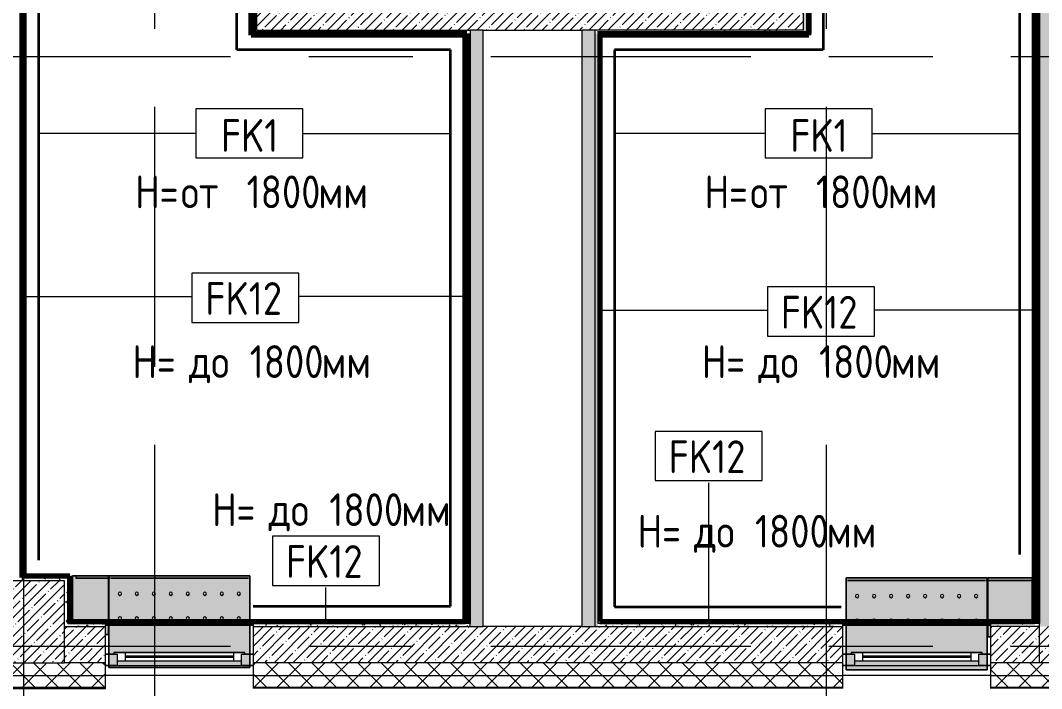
# Model space of a CAD drawing. Header units: millimetres. Extents: x 35524 to 235479, y -8553 to 29000.
# Drawn here: x 65640 to 71872, y -258 to 3819 of the extents above; entities that cross this region are included whole.
import ezdxf

# ---------------------------------------------------------------- set-up
doc = ezdxf.new("R2010")
doc.units = ezdxf.units.MM
doc.linetypes.add('Осевая', pattern=[3175, 635, -476.25, 1587.5, -476.25])
for name, color, linetype, lineweight in [('A-DETL', 7, 'Continuous', 9), ('A-DETL-1', 7, 'Continuous', 35), ('A-GLAZ', 7, 'Continuous', 9), ('A-GLAZ-1', 7, 'Continuous', 13), ('A-WALL', 7, 'Continuous', 9), ('A-WALL-IDEN', 7, 'Continuous', 9), ('I-WALL', 7, 'Continuous', 9), ('S-COLS', 7, 'Continuous', 9), ('Оси', 7, 'Continuous', 9), ('Оси-2', 7, 'Осевая', 9)]:
    doc.layers.add(name, color=color, linetype=linetype, lineweight=lineweight)
for name, color, linetype, lineweight, true_color in [('A-WALL-1', 7, 'Continuous', 9, 0xc0c0c0), ('G-ANNO-TEXT-1', 7, 'Continuous', 9, 0x3c3c3c), ('I-WALL-16', 7, 'Continuous', 70, 0x3f92ba), ('I-WALL-17', 7, 'Continuous', 70, 0x8bb0bc), ('I-WALL-2', 7, 'Continuous', 9, 0x3f92ba), ('I-WALL-4', 7, 'Continuous', 9, 0xc0c0c0), ('S-WALL-ANLY', 7, 'Continuous', 13, 0x008040), ('S-WALL-ANLY-1', 7, 'Continuous', 5, 0x008040), ('Знаки-10', 7, 'Continuous', 9, 0xd5d3cf), ('Знаки-3', 9, 'Continuous', 9, 0x808080), ('Знаки-4', 7, 'Continuous', 9, 0xaba79f)]:
    doc.layers.add(name, color=color, linetype=linetype, lineweight=lineweight, true_color=true_color)
doc.layers.add('Знаки-2', color=7, linetype='Continuous', lineweight=9, transparency=0.5)
doc.styles.add('GOST Common_2', font='GOST_Common.ttf', dxfattribs={"width": 0.9, "height": 200})
pattern_1 = [(45, (0, 0), (-57.02463, 57.02463), []), (45, (57.025, 0), (-57.02463, 57.02463), [100.806, -20.161, 3.353, -16.808])]
pattern_2 = [(135, (0, 0), (-75.43415, -75.43415), [106.68, -17.78, 3.556, -17.78]), (135, (0, 75.39), (-75.43415, -75.43415), []), (50, (0, 0), (127.52922, -11.15758), [13.335, -146.685]), (355, (0, 0), (-24.66966, 133.74002), [10.668, -117.348]), (100.451, (10.63, -0.93), (102.85973, 122.58178), [11.333, -124.663]), (46.184, (0, 35.56), (189.75516, -29.43036), [20.002, -220.027]), (96.636, (15.81, 33.1), (166.1822, 173.1996), [17, -186.995]), (351.184, (0, 35.56), (166.18393, 173.1976), [16.002, -176.022]), (21, (17.78, 26.67), (106.13027, -71.58603), [13.335, -146.685]), (326, (17.78, 26.67), (43.26188, 128.93175), [10.668, -117.348]), (71.451, (26.62, 20.7), (149.39198, 57.34505), [11.333, -124.663]), (37.5, (0, 0), (2.162228, 59.188357), [3.353, -112.573, 3.353, -115.773, -117.793]), (37.5, (0, 0), (2.162228, 59.188357), [-235.052, 3.353, -114.44]), (7.5, (0, 0), (46.77386, 70.12615), [3.353, -64.567, 3.353, -109.906, -44.894]), (7.5, (0, 0), (46.77386, 70.12615), [-181.178, 3.353, -41.542]), (327.5, (-39.65, 0), (94.91367, -4.010093), [3.353, -41.097, 3.353, -135.331, -184.023]), (327.5, (-39.65, 0), (94.91367, -4.010093), [-183.134, 3.353, -180.67]), (317.5, (-57.43, 0), (103.69057, 17.79882), [3.353, -54.432, 3.353, -88.748, -130.683]), (317.5, (-57.43, 0), (103.69057, 17.79882), [-149.885, 3.353, -127.33])]
pattern_3 = [(0, (0, 0), (121.92, 30.48), [10.058, -81.382, 10.058, -81.382, -487.68]), (0, (0, 0), (121.92, 30.48), [-182.88, 10.058, -172.822, 10.058, -81.382, -213.36]), (0, (0, 0), (121.92, 30.48), [-457.2, 10.058, -50.902, 10.058, -142.342]), (120, (45.72, 15.24), (-87.356454, 90.345817), [10.058, -81.382, 10.058, -81.382, -487.68]), (120, (45.72, 15.24), (-87.356454, 90.345817), [-182.88, 10.058, -172.822, 10.058, -81.382, -213.36]), (120, (45.72, 15.24), (-87.356454, 90.345817), [-457.2, 10.058, -50.902, 10.058, -142.342]), (240, (60.96, 76.2), (-34.563546, -120.825817), [10.058, -81.382, 10.058, -81.382, -487.68]), (240, (60.96, 76.2), (-34.563546, -120.825817), [-182.88, 10.058, -172.822, 10.058, -81.382, -213.36]), (240, (60.96, 76.2), (-34.563546, -120.825817), [-457.2, 10.058, -50.902, 10.058, -142.342])]

# ---------------------------------------------------------------- blocks, each defined once
blk = doc.blocks.new('BSC_Колонна _Прямоугольная - 500х500-V10-План отделки стен 3 этажа в осях 12-23')
at = {"layer": 'S-COLS'}
h = blk.add_hatch(dxfattribs=at)
h.set_pattern_fill('FP_11', color=256, style=0, pattern_type=2)
h.set_pattern_definition([(45, (-65660, -150), (-57.02463, 57.02463), []), (45, (-65602.975, -150), (-57.02463, 57.02463), [100.806, -20.161, 3.353, -16.808])])
h.paths.add_polyline_path([(-250, -250), (250, -250), (250, 250), (-250, 250), (-250, 217.4)])
for p, q in [((250, 250), (-250, 250)), ((-250, 250), (-250, -250)), ((250, -250), (250, 250)), ((-250, -250), (250, -250))]:
    blk.add_line(p, q, dxfattribs=at)
blk = doc.blocks.new('120_Окно_СКБ_1Ст - 120_Окно_СКБ_1Ст 900х2500_h_-V21-План отделки стен 3 этажа в осях 12-23')
at = {"layer": 'A-GLAZ'}
for p, q in [((-430, -57), (-450, -57)), ((-425.2, -57), (-430, -57)), ((-424, -57), (-425.2, -57)), ((-415.4, -57), (-424, -57)), ((-406.4, -57), (-415, -57)), ((-397.4, -57), (-406, -57)), ((397.2, -57), (-397.2, -57)), ((406, -57), (397.5, -57)), ((415, -57), (406.5, -57)), ((424, -57), (415.4, -57)), ((425.2, -57), (424, -57)), ((430, -57), (425.2, -57)), ((450, -57), (430, -57)), ((-330, -107), (330, -107)), ((330, -117), (-330, -117)), ((-450, -127), (-430, -127)), ((-430, -127), (-411.9, -127)), ((-407.2, -127), (-400, -127)), ((400, -127), (407.3, -127)), ((412, -127), (430, -127)), ((430, -127), (450, -127))]:
    blk.add_line(p, q, dxfattribs=at)
at = {"layer": 'A-GLAZ-1'}
for p, q in [((-450, -127), (-450, -57)), ((-450, -57), (-380, -57)), ((-380, -57), (-380, -127)), ((380, -127), (380, -57)), ((380, -57), (450, -57)), ((450, -57), (450, -127)), ((380, -87), (-380, -87)), ((-380, -87), (-380, -127)), ((-330, -137), (-330, -87)), ((330, -137), (330, -87)), ((380, -127), (380, -87)), ((-380, -127), (-450, -127)), ((-380, -127), (-400, -127)), ((-400, -127), (-400, -137)), ((-400, -137), (400, -137)), ((400, -137), (-400, -137)), ((450, -127), (380, -127)), ((400, -127), (380, -127)), ((400, -137), (400, -127))]:
    blk.add_line(p, q, dxfattribs=at)
blk = doc.blocks.new('120_Окно_СКБ_1Ст - 120_Окно_СКБ_1Ст 900х2500_h_-V36-План отделки стен 3 этажа в осях 12-23')
at = {"layer": 'A-GLAZ'}
for p, q in [((-430, -57), (-450, -57)), ((-427.9, -57), (-430, -57)), ((-423.6, -57), (-427.4, -57)), ((-419.7, -57), (-423.4, -57)), ((-415.8, -57), (-419.5, -57)), ((415.6, -57), (-415.6, -57)), ((419.5, -57), (415.8, -57)), ((423.4, -57), (419.7, -57)), ((427.4, -57), (423.6, -57)), ((430, -57), (427.9, -57)), ((450, -57), (430, -57)), ((-330, -107), (330, -107)), ((330, -117), (-330, -117)), ((-450, -127), (-430, -127)), ((-430, -127), (-414.6, -127)), ((-410.6, -127), (-400, -127)), ((400, -127), (410.6, -127)), ((414.7, -127), (430, -127)), ((430, -127), (450, -127))]:
    blk.add_line(p, q, dxfattribs=at)
at = {"layer": 'A-GLAZ-1'}
for p, q in [((-450, -127), (-450, -57)), ((-450, -57), (-380, -57)), ((-380, -57), (-380, -127)), ((380, -127), (380, -57)), ((380, -57), (450, -57)), ((450, -57), (450, -127)), ((380, -87), (-380, -87)), ((-380, -87), (-380, -127)), ((-330, -137), (-330, -87)), ((330, -137), (330, -87)), ((380, -127), (380, -87)), ((-380, -127), (-450, -127)), ((-380, -127), (-400, -127)), ((-400, -127), (-400, -137)), ((-400, -137), (400, -137)), ((400, -137), (-400, -137)), ((450, -127), (380, -127)), ((400, -127), (380, -127)), ((400, -137), (400, -127))]:
    blk.add_line(p, q, dxfattribs=at)
blk = doc.blocks.new('Зашивка радиатора_ СУ - Зашивка радиатора  М15-33170478-План отделки стен 3 этажа в осях 12-23')
at = {"layer": 'Знаки-2'}
h = blk.add_hatch(color=256, dxfattribs=at)
h.paths.add_polyline_path([(490, 380.1), (-370, 380.1), (-370, -179.9), (490, -179.9), (490, 352.1)])
h.paths.add_polyline_path([(440, 339.1), (440, 299.1), (460, 299.1), (460, 289.1), (-340, 289.1), (-340, 299.1), (-320, 299.1), (-320, 339.1), (436.9, 339.1)])
h.paths.add_polyline_path([(319.5, 90.4), (324.5, 89), (328.2, 85.4), (329.5, 80.4), (328.2, 75.4), (324.5, 71.7), (319.5, 70.4), (314.5, 71.7), (310.8, 75.4), (309.5, 80.4), (310.8, 85.4), (314.5, 89), (318.3, 90.2)])
h.paths.add_polyline_path([(423.2, 90.4), (428.2, 89), (431.9, 85.4), (433.2, 80.4), (431.9, 75.4), (428.2, 71.7), (423.2, 70.4), (418.2, 71.7), (414.6, 75.4), (413.2, 80.4), (414.6, 85.4), (418.2, 89), (420.7, 90)])
h.paths.add_polyline_path([(112, 90.4), (117, 89), (120.7, 85.4), (122, 80.4), (120.7, 75.4), (117, 71.7), (112, 70.4), (107, 71.7), (103.3, 75.4), (102, 80.4), (103.3, 85.4), (107, 89), (109.4, 90)])
h.paths.add_polyline_path([(8.2, 90.4), (13.2, 89), (16.9, 85.4), (18.2, 80.4), (16.9, 75.4), (13.2, 71.7), (8.2, 70.4), (3.2, 71.7), (-0.4, 75.4), (-1.8, 80.4), (-0.4, 85.4), (3.2, 89), (5.7, 90)])
h.paths.add_polyline_path([(-303, 90.4), (-298, 89), (-294.3, 85.4), (-293, 80.4), (-294.3, 75.4), (-298, 71.7), (-303, 70.4), (-308, 71.7), (-311.7, 75.4), (-313, 80.4), (-311.7, 85.4), (-308, 89), (-305.6, 90)])
h.paths.add_polyline_path([(215.7, 90.4), (220.7, 89), (224.4, 85.4), (225.7, 80.4), (224.4, 75.4), (220.7, 71.7), (215.7, 70.4), (210.7, 71.7), (207.1, 75.4), (205.7, 80.4), (207.1, 85.4), (210.7, 89), (213.2, 90)])
h.paths.add_polyline_path([(-95.5, 90.4), (-90.5, 89), (-86.8, 85.4), (-85.5, 80.4), (-86.8, 75.4), (-90.5, 71.7), (-95.5, 70.4), (-100.5, 71.7), (-104.2, 75.4), (-105.5, 80.4), (-104.2, 85.4), (-100.5, 89), (-98.1, 90)])
h.paths.add_polyline_path([(-199.3, 90.4), (-194.3, 89), (-190.6, 85.4), (-189.3, 80.4), (-190.6, 75.4), (-194.3, 71.7), (-199.3, 70.4), (-204.3, 71.7), (-207.9, 75.4), (-209.3, 80.4), (-207.9, 85.4), (-204.3, 89), (-201.8, 90)])
h.paths.add_polyline_path([(215.7, -59.6), (220.7, -61), (224.4, -64.6), (225.7, -69.6), (224.4, -74.6), (220.7, -78.3), (215.7, -79.6), (210.7, -78.3), (207.1, -74.6), (205.7, -69.6), (207.1, -64.6), (210.7, -61), (213.2, -60)])
h.paths.add_polyline_path([(423.2, -59.6), (428.2, -61), (431.9, -64.6), (433.2, -69.6), (431.9, -74.6), (428.2, -78.3), (423.2, -79.6), (418.2, -78.3), (414.6, -74.6), (413.2, -69.6), (414.6, -64.6), (418.2, -61), (420.7, -60)])
h.paths.add_polyline_path([(112, -59.6), (117, -61), (120.7, -64.6), (122, -69.6), (120.7, -74.6), (117, -78.3), (112, -79.6), (107, -78.3), (103.3, -74.6), (102, -69.6), (103.3, -64.6), (107, -61), (109.4, -60)])
h.paths.add_polyline_path([(-303, -59.6), (-298, -61), (-294.3, -64.6), (-293, -69.6), (-294.3, -74.6), (-298, -78.3), (-303, -79.6), (-308, -78.3), (-311.7, -74.6), (-313, -69.6), (-311.7, -64.6), (-308, -61), (-305.6, -60)])
h.paths.add_polyline_path([(8.2, -59.6), (13.2, -61), (16.9, -64.6), (18.2, -69.6), (16.9, -74.6), (13.2, -78.3), (8.2, -79.6), (3.2, -78.3), (-0.4, -74.6), (-1.8, -69.6), (-0.4, -64.6), (3.2, -61), (5.7, -60)])
h.paths.add_polyline_path([(-95.5, -59.6), (-90.5, -61), (-86.8, -64.6), (-85.5, -69.6), (-86.8, -74.6), (-90.5, -78.3), (-95.5, -79.6), (-100.5, -78.3), (-104.2, -74.6), (-105.5, -69.6), (-104.2, -64.6), (-100.5, -61), (-98.1, -60)])
h.paths.add_polyline_path([(-199.3, -59.6), (-194.3, -61), (-190.6, -64.6), (-189.3, -69.6), (-190.6, -74.6), (-194.3, -78.3), (-199.3, -79.6), (-204.3, -78.3), (-207.9, -74.6), (-209.3, -69.6), (-207.9, -64.6), (-204.3, -61), (-201.8, -60)])
h.paths.add_polyline_path([(319.5, -59.6), (324.5, -61), (328.2, -64.6), (329.5, -69.6), (328.2, -74.6), (324.5, -78.3), (319.5, -79.6), (314.5, -78.3), (310.8, -74.6), (309.5, -69.6), (310.8, -64.6), (314.5, -61), (318.3, -59.8)])
at = {"layer": 'Знаки-10'}
for p, q in [((-366.5, -163.9), (-370, -163.9)), ((-370, -179.9), (-370, -163.9)), ((-370, -179.9), (490, -179.9)), ((-361.9, -163.9), (-366.4, -163.9)), ((-343.9, -163.9), (-358.7, -163.9)), ((-326.8, -163.9), (-342.4, -163.9)), ((446.2, -163.9), (-326.2, -163.9)), ((462.5, -163.9), (446.8, -163.9)), ((478.7, -163.9), (463.9, -163.9)), ((486.5, -163.9), (481.9, -163.9)), ((490, -163.9), (486.5, -163.9)), ((490, -179.9), (490, -163.9))]:
    blk.add_line(p, q, dxfattribs=at)
at = {"layer": 'Знаки-3'}
for p, q in [((490, 380.1), (-370, 380.1)), ((-370, 380.1), (-370, -179.9)), ((490, -179.9), (490, 380.1)), ((-370, -179.9), (490, -179.9))]:
    blk.add_line(p, q, dxfattribs=at)
for centre, start, end in [((-303, 80.4), 0, 180), ((-303, 80.4), 180, 0), ((-199.3, 80.4), 0, 180), ((-199.3, 80.4), 180, 0), ((-95.5, 80.4), 0, 180), ((-95.5, 80.4), 180, 360), ((8.2, 80.4), 0, 180), ((8.2, 80.4), 180, 0), ((112, 80.4), 0, 180), ((112, 80.4), 180, 0), ((215.7, 80.4), 0, 180), ((215.7, 80.4), 180, 0), ((319.5, 80.4), 0, 180), ((319.5, 80.4), 180, 0), ((423.2, 80.4), 0, 180), ((423.2, 80.4), 180, 0), ((-303, -69.6), 0, 180), ((-199.3, -69.6), 0, 180), ((-95.5, -69.6), 0, 180), ((8.2, -69.6), 0, 180), ((112, -69.6), 0, 180), ((215.7, -69.6), 0, 180), ((319.5, -69.6), 0, 180), ((423.2, -69.6), 0, 180), ((-303, -69.6), 180, 0), ((-199.3, -69.6), 180, 0), ((-95.5, -69.6), 180, 0), ((8.2, -69.6), 180, 0), ((112, -69.6), 180, 0), ((215.7, -69.6), 180, 0), ((319.5, -69.6), 180, 0), ((423.2, -69.6), 180, 0)]:
    blk.add_arc(centre, 10, start, end, dxfattribs=at)
at = {"layer": 'Знаки-4'}
for p, q in [((-370, -179.9), (-370, 380.1)), ((-370, 380.1), (490, 380.1)), ((490, 380.1), (490, -179.9)), ((-370, -163.9), (-366.5, -163.9)), ((-370, -163.9), (-370, -179.9)), ((490, -179.9), (-370, -179.9)), ((490, -179.9), (-370, -179.9)), ((-366.4, -163.9), (-361.9, -163.9)), ((-358.7, -163.9), (-343.9, -163.9)), ((-342.4, -163.9), (-326.8, -163.9)), ((-326.2, -163.9), (446.2, -163.9)), ((446.8, -163.9), (462.5, -163.9)), ((463.9, -163.9), (478.7, -163.9)), ((481.9, -163.9), (486.5, -163.9)), ((486.5, -163.9), (490, -163.9)), ((490, -179.9), (490, -163.9))]:
    blk.add_line(p, q, dxfattribs=at)
for centre, start, end in [((-303, 80.4), 0, 180), ((-303, 80.4), 180, 360), ((-199.3, 80.4), 0, 180), ((-199.3, 80.4), 180, 0), ((-95.5, 80.4), 0, 180), ((-95.5, 80.4), 180, 360), ((8.2, 80.4), 0, 180), ((8.2, 80.4), 180, 360), ((112, 80.4), 0, 180), ((112, 80.4), 180, 0), ((215.7, 80.4), 0, 180), ((215.7, 80.4), 180, 360), ((319.5, 80.4), 0, 180), ((319.5, 80.4), 180, 360), ((423.2, 80.4), 0, 180), ((423.2, 80.4), 180, 360), ((-303, -69.6), 0, 180), ((-199.3, -69.6), 0, 180), ((-95.5, -69.6), 0, 180), ((8.2, -69.6), 0, 180), ((112, -69.6), 0, 180), ((215.7, -69.6), 0, 180), ((319.5, -69.6), 0, 180), ((423.2, -69.6), 0, 180), ((-303, -69.6), 180, 360), ((-199.3, -69.6), 180, 360), ((-95.5, -69.6), 180, 360), ((8.2, -69.6), 180, 360), ((112, -69.6), 180, 360), ((215.7, -69.6), 180, 360), ((319.5, -69.6), 180, 360), ((423.2, -69.6), 180, 360)]:
    blk.add_arc(centre, 10, start, end, dxfattribs=at)
blk = doc.blocks.new('Зашивка радиатора_ СУ М18 - Зашивка радиатора  М18-33180813-План отделки стен 3 этажа в осях 12-23')
at = {"layer": 'Знаки-2'}
blk.add_hatch(color=256, dxfattribs=at).paths.add_polyline_path([(567.2, 180), (550, 180), (550, -179.9), (770, -179.9), (770, 100.1), (567.2, 101.1), (567.2, 131.1)])
at = {"layer": 'Знаки-10'}
for p, q in [((750, -163.9), (550, -163.9)), ((550, -179.9), (550, -163.9)), ((550, -179.9), (750, -179.9)), ((750, -179.9), (750, -163.9))]:
    blk.add_line(p, q, dxfattribs=at)
at = {"layer": 'Знаки-3'}
for p, q in [((567.2, 180), (550, 180)), ((550, 180), (550, -179.9)), ((770, -179.9), (770, 100.2)), ((550, -179.9), (770, -179.9))]:
    blk.add_line(p, q, dxfattribs=at)
at = {"layer": 'Знаки-4'}
for p, q in [((550, -179.9), (550, 180)), ((550, 180), (567.2, 180)), ((770, 100.2), (770, -179.9)), ((550, -163.9), (750, -163.9)), ((550, -163.9), (550, -179.9)), ((770, -179.9), (550, -179.9)), ((750, -179.9), (550, -179.9)), ((750, -179.9), (750, -163.9))]:
    blk.add_line(p, q, dxfattribs=at)
blk = doc.blocks.new('Зашивка радиатора_ СУ М19 - Зашивка радиатора_ с перфорацией М13  _пищеблок_-33181875-План отделки стен 3 этажа в осях 12-23')
at = {"layer": 'Знаки-2'}
blk.add_hatch(color=256, dxfattribs=at).paths.add_polyline_path([(750, 180), (734.8, 180), (734.8, 85.9), (480, 85.9), (480, -179.9), (750, -179.9), (750, 116.9)])
at = {"layer": 'Знаки-10'}
for p, q in [((750, -163.9), (480, -163.9)), ((480, -179.9), (480, -163.9)), ((480, -179.9), (750, -179.9)), ((750, -179.9), (750, -163.9))]:
    blk.add_line(p, q, dxfattribs=at)
at = {"layer": 'Знаки-3'}
for p, q in [((750, 180), (734.8, 180)), ((750, -179.9), (750, 180)), ((480, 85.9), (480, -179.9)), ((480, -179.9), (750, -179.9))]:
    blk.add_line(p, q, dxfattribs=at)
at = {"layer": 'Знаки-4'}
for p, q in [((734.8, 180), (750, 180)), ((750, 180), (750, -179.9)), ((480, -179.9), (480, 85.9)), ((480, -163.9), (750, -163.9)), ((480, -163.9), (480, -179.9)), ((750, -179.9), (480, -179.9)), ((750, -179.9), (480, -179.9)), ((750, -179.9), (750, -163.9))]:
    blk.add_line(p, q, dxfattribs=at)
blk = doc.blocks.new('Зашивка радиатора_ СУ - Зашивка радиатора  М15-V102-План отделки стен 3 этажа в осях 12-23')
at = {"layer": 'Знаки-2'}
h = blk.add_hatch(color=256, dxfattribs=at)
h.paths.add_polyline_path([(84.6, 380.1), (-370, 380.1), (-370, -179.9), (490, -179.9), (490, 85.9), (472.5, 85.9), (472.5, 96.9), (490, 96.9), (490, 380.1)])
h.paths.add_polyline_path([(84.6, 324.9), (440, 324.9), (440, 284.9), (460, 284.9), (460, 274.9), (-340, 274.9), (-340, 284.9), (-320, 284.9), (-320, 324.9), (-279.5, 324.9)])
h.paths.add_polyline_path([(423.2, 90.4), (428.2, 89), (431.9, 85.4), (433.2, 80.4), (431.9, 75.4), (428.2, 71.7), (423.2, 70.4), (418.2, 71.7), (414.6, 75.4), (413.2, 80.4), (414.6, 85.4), (418.2, 89), (420.7, 90)])
h.paths.add_polyline_path([(-303, 90.4), (-298, 89), (-294.3, 85.4), (-293, 80.4), (-294.3, 75.4), (-298, 71.7), (-303, 70.4), (-308, 71.7), (-311.7, 75.4), (-313, 80.4), (-311.7, 85.4), (-308, 89), (-305.6, 90)])
h.paths.add_polyline_path([(-199.3, 90.4), (-194.3, 89), (-190.6, 85.4), (-189.3, 80.4), (-190.6, 75.4), (-194.3, 71.7), (-199.3, 70.4), (-204.3, 71.7), (-207.9, 75.4), (-209.3, 80.4), (-207.9, 85.4), (-204.3, 89), (-201.8, 90)])
h.paths.add_polyline_path([(-95.5, 90.4), (-90.5, 89), (-86.8, 85.4), (-85.5, 80.4), (-86.8, 75.4), (-90.5, 71.7), (-95.5, 70.4), (-100.5, 71.7), (-104.2, 75.4), (-105.5, 80.4), (-104.2, 85.4), (-100.5, 89), (-97.5, 90.1)])
h.paths.add_polyline_path([(319.5, 90.4), (324.5, 89), (328.2, 85.4), (329.5, 80.4), (328.2, 75.4), (324.5, 71.7), (319.5, 70.4), (314.5, 71.7), (310.8, 75.4), (309.5, 80.4), (310.8, 85.4), (314.5, 89), (316.9, 90)])
h.paths.add_polyline_path([(215.7, 90.4), (220.7, 89), (224.4, 85.4), (225.7, 80.4), (224.4, 75.4), (220.7, 71.7), (215.7, 70.4), (210.7, 71.7), (207.1, 75.4), (205.7, 80.4), (207.1, 85.4), (210.7, 89), (213.2, 90)])
h.paths.add_polyline_path([(112, 90.4), (117, 89), (120.7, 85.4), (122, 80.4), (120.7, 75.4), (117, 71.7), (112, 70.4), (107, 71.7), (103.3, 75.4), (102, 80.4), (103.3, 85.4), (107, 89), (109.4, 90)])
h.paths.add_polyline_path([(8.2, 90.4), (13.2, 89), (16.9, 85.4), (18.2, 80.4), (16.9, 75.4), (13.2, 71.7), (8.2, 70.4), (3.2, 71.7), (-0.4, 75.4), (-1.8, 80.4), (-0.4, 85.4), (3.2, 89), (5.7, 90)])
h.paths.add_polyline_path([(-199.3, -59.6), (-194.3, -61), (-190.6, -64.6), (-189.3, -69.6), (-190.6, -74.6), (-194.3, -78.3), (-199.3, -79.6), (-204.3, -78.3), (-207.9, -74.6), (-209.3, -69.6), (-207.9, -64.6), (-204.3, -61), (-201.8, -60)])
h.paths.add_polyline_path([(-95.5, -59.6), (-90.5, -61), (-86.8, -64.6), (-85.5, -69.6), (-86.8, -74.6), (-90.5, -78.3), (-95.5, -79.6), (-100.5, -78.3), (-104.2, -74.6), (-105.5, -69.6), (-104.2, -64.6), (-100.5, -61), (-97.5, -59.9)])
h.paths.add_polyline_path([(112, -59.6), (117, -61), (120.7, -64.6), (122, -69.6), (120.7, -74.6), (117, -78.3), (112, -79.6), (107, -78.3), (103.3, -74.6), (102, -69.6), (103.3, -64.6), (107, -61), (109.4, -60)])
h.paths.add_polyline_path([(8.2, -59.6), (13.2, -61), (16.9, -64.6), (18.2, -69.6), (16.9, -74.6), (13.2, -78.3), (8.2, -79.6), (3.2, -78.3), (-0.4, -74.6), (-1.8, -69.6), (-0.4, -64.6), (3.2, -61), (5.7, -60)])
h.paths.add_polyline_path([(319.5, -59.6), (324.5, -61), (328.2, -64.6), (329.5, -69.6), (328.2, -74.6), (324.5, -78.3), (319.5, -79.6), (314.5, -78.3), (310.8, -74.6), (309.5, -69.6), (310.8, -64.6), (314.5, -61), (316.9, -60)])
h.paths.add_polyline_path([(-303, -59.6), (-298, -61), (-294.3, -64.6), (-293, -69.6), (-294.3, -74.6), (-298, -78.3), (-303, -79.6), (-308, -78.3), (-311.7, -74.6), (-313, -69.6), (-311.7, -64.6), (-308, -61), (-305.6, -60)])
h.paths.add_polyline_path([(215.7, -59.6), (220.7, -61), (224.4, -64.6), (225.7, -69.6), (224.4, -74.6), (220.7, -78.3), (215.7, -79.6), (210.7, -78.3), (207.1, -74.6), (205.7, -69.6), (207.1, -64.6), (210.7, -61), (213.2, -60)])
h.paths.add_polyline_path([(423.2, -59.6), (428.2, -61), (431.9, -64.6), (433.2, -69.6), (431.9, -74.6), (428.2, -78.3), (423.2, -79.6), (418.2, -78.3), (414.6, -74.6), (413.2, -69.6), (414.6, -64.6), (418.2, -61), (420.7, -60)])
at = {"layer": 'Знаки-10'}
for p, q in [((-366.5, -163.9), (-370, -163.9)), ((-370, -179.9), (-370, -163.9)), ((-370, -179.9), (490, -179.9)), ((-361.9, -163.9), (-366.4, -163.9)), ((-343.9, -163.9), (-358.7, -163.9)), ((-326.8, -163.9), (-342.4, -163.9)), ((446.2, -163.9), (-326.2, -163.9)), ((462.5, -163.9), (446.8, -163.9)), ((478.7, -163.9), (463.9, -163.9)), ((486.5, -163.9), (481.9, -163.9)), ((490, -163.9), (486.5, -163.9)), ((490, -179.9), (490, -163.9))]:
    blk.add_line(p, q, dxfattribs=at)
at = {"layer": 'Знаки-3'}
for p, q in [((490, 380.1), (-370, 380.1)), ((-370, 380.1), (-370, -179.9)), ((490, 96.9), (490, 380.1)), ((490, -179.9), (490, 85.9)), ((-370, -179.9), (490, -179.9))]:
    blk.add_line(p, q, dxfattribs=at)
for centre, start, end in [((-303, 80.4), 0, 180), ((-303, 80.4), 180, 0), ((-199.3, 80.4), 0, 180), ((-199.3, 80.4), 180, 0), ((-95.5, 80.4), 0, 180), ((-95.5, 80.4), 180, 360), ((8.2, 80.4), 0, 180), ((8.2, 80.4), 180, 0), ((112, 80.4), 0, 180), ((112, 80.4), 180, 0), ((215.7, 80.4), 0, 180), ((215.7, 80.4), 180, 0), ((319.5, 80.4), 0, 180), ((319.5, 80.4), 180, 0), ((423.2, 80.4), 0, 180), ((423.2, 80.4), 180, 0), ((-303, -69.6), 0, 180), ((-199.3, -69.6), 0, 180), ((-95.5, -69.6), 0, 180), ((8.2, -69.6), 0, 180), ((112, -69.6), 0, 180), ((215.7, -69.6), 0, 180), ((319.5, -69.6), 0, 180), ((423.2, -69.6), 0, 180), ((-303, -69.6), 180, 0), ((-199.3, -69.6), 180, 0), ((-95.5, -69.6), 180, 0), ((8.2, -69.6), 180, 0), ((112, -69.6), 180, 0), ((215.7, -69.6), 180, 0), ((319.5, -69.6), 180, 0), ((423.2, -69.6), 180, 0)]:
    blk.add_arc(centre, 10, start, end, dxfattribs=at)
at = {"layer": 'Знаки-4'}
for p, q in [((-370, -179.9), (-370, 380.1)), ((-370, 380.1), (490, 380.1)), ((490, 380.1), (490, 96.9)), ((490, 85.9), (490, -179.9)), ((-370, -163.9), (-366.5, -163.9)), ((-370, -163.9), (-370, -179.9)), ((490, -179.9), (-370, -179.9)), ((490, -179.9), (-370, -179.9)), ((-366.4, -163.9), (-361.9, -163.9)), ((-358.7, -163.9), (-343.9, -163.9)), ((-342.4, -163.9), (-326.8, -163.9)), ((-326.2, -163.9), (446.2, -163.9)), ((446.8, -163.9), (462.5, -163.9)), ((463.9, -163.9), (478.7, -163.9)), ((481.9, -163.9), (486.5, -163.9)), ((486.5, -163.9), (490, -163.9)), ((490, -179.9), (490, -163.9))]:
    blk.add_line(p, q, dxfattribs=at)
for centre, start, end in [((-303, 80.4), 0, 180), ((-303, 80.4), 180, 360), ((-199.3, 80.4), 0, 180), ((-199.3, 80.4), 180, 0), ((-95.5, 80.4), 0, 180), ((-95.5, 80.4), 180, 360), ((8.2, 80.4), 0, 180), ((8.2, 80.4), 180, 360), ((112, 80.4), 0, 180), ((112, 80.4), 180, 0), ((215.7, 80.4), 0, 180), ((215.7, 80.4), 180, 360), ((319.5, 80.4), 0, 180), ((319.5, 80.4), 180, 360), ((423.2, 80.4), 0, 180), ((423.2, 80.4), 180, 360), ((-303, -69.6), 0, 180), ((-199.3, -69.6), 0, 180), ((-95.5, -69.6), 0, 180), ((8.2, -69.6), 0, 180), ((112, -69.6), 0, 180), ((215.7, -69.6), 0, 180), ((319.5, -69.6), 0, 180), ((423.2, -69.6), 0, 180), ((-303, -69.6), 180, 360), ((-199.3, -69.6), 180, 360), ((-95.5, -69.6), 180, 360), ((8.2, -69.6), 180, 360), ((112, -69.6), 180, 360), ((215.7, -69.6), 180, 360), ((319.5, -69.6), 180, 360), ((423.2, -69.6), 180, 360)]:
    blk.add_arc(centre, 10, start, end, dxfattribs=at)
blk = doc.blocks.new('М_стена_0001 - Типоразмер_без рамки-25382661-План отделки стен 3 этажа в осях 12-23')
at = {"layer": 'A-WALL-IDEN'}
for p, q in [((3.258, 1.523), (-3.273, 1.523)), ((-3.273, 1.523), (-3.273, -1.477)), ((3.258, -1.477), (3.258, 1.523)), ((-3.273, -1.477), (3.258, -1.477))]:
    blk.add_line(p, q, dxfattribs=at)

msp = doc.modelspace()

# ---------------------------------------------------------------- hatches: boundary and pattern name
at = {"layer": 'A-WALL'}
h = msp.add_hatch(dxfattribs=at)
h.set_pattern_fill('FP_20', color=256, style=0, pattern_type=2)
h.set_pattern_definition([(45, (0, 0), (-70.71068, 70.71068), []), (135, (0, 0), (-70.71068, -70.71068), [])])
h.paths.add_polyline_path([(75700, -250), (75700, -100), (71560, -101), (71560, -250), (73270.2, -250)])
h.paths.add_polyline_path([(61610, -250), (61610, -100), (60910, -100), (60910, -250), (61410, -250)])
h.paths.add_polyline_path([(65410, -250), (66160, -250), (66160, -100), (65160, -101), (65160, -250), (65259.3, -250)])
h.paths.add_polyline_path([(63710, -250), (64260, -250), (64260, -100), (63710, -101)])
h.paths.add_polyline_path([(70660, -250), (70660, -100), (67060, -101), (67060, -250), (70357.1, -250)])
h.paths.add_polyline_path([(56627.1, -250), (57810, -250), (57810, -100), (56627.1, -100)])
at = {"layer": 'I-WALL'}
h = msp.add_hatch(dxfattribs=at)
h.set_pattern_fill('FP_71', color=256, style=0, pattern_type=2)
h.set_pattern_definition(pattern_3)
h.paths.add_polyline_path([(70420, 3740), (70440, 3740), (70440, 7680), (70420, 7680), (70420, 3760)])
h = msp.add_hatch(dxfattribs=at)
h.set_pattern_fill('FP_17', color=256, style=0, pattern_type=2)
h.set_pattern_definition(pattern_1)
h.paths.add_polyline_path([(71860, 120), (72080, 120), (72080, 7680), (71860, 7680), (71860, 140)])
h = msp.add_hatch(dxfattribs=at)
h.set_pattern_fill('FP_17', color=256, style=0, pattern_type=2)
h.set_pattern_definition(pattern_1)
h.paths.add_polyline_path([(68465, 3760), (70420, 3760), (70420, 3980), (67080, 3980), (67080, 3760), (68385, 3760)])
h = msp.add_hatch(dxfattribs=at)
h.set_pattern_fill('FP_24', color=256, style=0, pattern_type=2)
h.set_pattern_definition(pattern_2)
h.paths.add_polyline_path([(68465, 120), (68465, 3760), (68385, 3760), (68385, 120)])
h = msp.add_hatch(dxfattribs=at)
h.set_pattern_fill('FP_24', color=256, style=0, pattern_type=2)
h.set_pattern_definition(pattern_2)
h.paths.add_polyline_path([(69065.9, 120), (69145.9, 120), (69145.9, 3760), (69065.9, 3760), (69065.9, 3178)])
h = msp.add_hatch(dxfattribs=at)
h.set_pattern_fill('FP_71', color=256, style=0, pattern_type=2)
h.set_pattern_definition(pattern_3)
h.paths.add_polyline_path([(69145.9, 3740), (70420, 3740), (70420, 3760), (69145.9, 3760)])
h = msp.add_hatch(dxfattribs=at)
h.set_pattern_fill('FP_71', color=256, style=0, pattern_type=2)
h.set_pattern_definition(pattern_3)
h.paths.add_polyline_path([(69165.9, 120), (69165.9, 3740), (69145.9, 3740), (69145.9, 120)])
h = msp.add_hatch(dxfattribs=at)
h.set_pattern_fill('FP_71', color=256, style=0, pattern_type=2)
h.set_pattern_definition(pattern_3)
h.paths.add_polyline_path([(65930, 400), (65930, 420), (65650, 420), (65650, 400), (65910, 400)])
h = msp.add_hatch(dxfattribs=at)
h.set_pattern_fill('FP_71', color=256, style=0, pattern_type=2)
h.set_pattern_definition(pattern_3)
h.paths.add_polyline_path([(65930, 120), (65930, 400), (65910, 400), (65910, 120)])
h = msp.add_hatch(dxfattribs=at)
h.set_pattern_fill('FP_71', color=256, style=0, pattern_type=2)
h.set_pattern_definition(pattern_3)
h.paths.add_polyline_path([(67444.1, 120), (68385, 120), (68385, 140), (67060, 140), (67060, 120), (67079.9, 120)])
h.paths.add_polyline_path([(65930, 120), (66160, 120), (66160, 140), (65930, 140)])
h = msp.add_hatch(dxfattribs=at)
h.set_pattern_fill('FP_71', color=256, style=0, pattern_type=2)
h.set_pattern_definition(pattern_3)
h.paths.add_polyline_path([(71560, 120), (71860, 120), (71860, 140), (71560, 140), (71560, 133.2)])
h.paths.add_polyline_path([(70660, 120), (70660, 140), (69165.9, 140), (69165.9, 120), (70357.1, 120)])
h = msp.add_hatch(dxfattribs=at)
h.set_pattern_fill('FP_17', color=256, style=0, pattern_type=2)
h.set_pattern_definition(pattern_1)
h.paths.add_polyline_path([(65910, -100), (66160, -100), (66160, 120), (65910, 120)])
h.paths.add_polyline_path([(71860, -100), (71860, 120), (71560, 120), (71560, -100), (71813.7, -100)])
h.paths.add_polyline_path([(67060, -100), (70660, -100), (70660, 120), (67060, 120)])
h = msp.add_hatch(dxfattribs=at)
h.set_pattern_fill('FP_17', color=256, style=0, pattern_type=2)
h.set_pattern_definition(pattern_1)
h.paths.add_polyline_path([(75700, -100), (75700, 120), (71860, 120), (71860, -100), (73270.2, -100)])
at = {"layer": 'I-WALL-2'}
for points in [[(67049, 3739), (67060, 3740), (67060, 7660), (67049, 7660), (67049, 6925.5)], [(70451, 3740), (70451, 7649), (70440, 7649), (70440, 3740)], [(71840, 151), (71840, 7649), (71829, 7649), (71829, 151)], [(65661, 431), (65661, 7380), (65650, 7380), (65650, 431)], [(67060, 3729), (68365, 3729), (68365, 3740), (67060, 3739)], [(70451, 3728.5), (70451, 3739.5), (69165.9, 3739.5), (69165.9, 3728.5), (70357.1, 3728.5)], [(67060, 3729), (67060, 3739), (67049, 3739), (67049, 3729)], [(68365, 140), (68365, 3729), (68354, 3729), (68354, 140)], [(69176.9, 140), (69176.9, 3728.5), (69165.9, 3728.5), (69165.9, 140)], [(65930, 420), (65930, 431), (65650, 431), (65650, 420), (65910, 420)], [(65941, 140), (65941, 431), (65930, 431), (65930, 140)], [(66160, 140), (66160, 151), (65930, 151), (65930, 140), (65987.5, 140)], [(67079.9, 140), (68354, 140), (68354, 151), (67060, 150), (67060, 140)], [(70697.5, 140), (70697.5, 151), (69176.9, 151), (69176.9, 140), (70660, 140)], [(71560, 140), (71840, 140), (71840, 151), (71560, 151)]]:
    msp.add_hatch(color=256, dxfattribs=at).paths.add_polyline_path(points)
h = msp.add_hatch(color=256, dxfattribs=at)
h.paths.add_polyline_path([(66533.7, 140), (67040, 140.2), (67040, 151), (66180, 150), (66180, 140), (66531, 140)])
h.paths.add_polyline_path([(66169.6, 140), (66177.2, 140), (66177.2, 151), (66160, 150), (66160, 140)])
h = msp.add_hatch(color=256, dxfattribs=at)
h.paths.add_polyline_path([(66177.2, 140), (66180, 140), (66180, 151), (66177.2, 150), (66177.2, 149.8)])
h.paths.add_polyline_path([(67040, 140), (67060, 140), (67060, 151), (67040, 150), (67040, 140.2)])
h = msp.add_hatch(color=256, dxfattribs=at)
h.paths.add_polyline_path([(71419.1, 140), (71540, 140), (71540, 151), (71481.2, 151), (71478, 147.9), (71473, 146.6), (71468, 147.9), (71464, 151), (71377.5, 151), (71374.2, 147.9), (71369.2, 146.6), (71364.2, 147.9), (71360.2, 151), (71273.7, 151), (71270.5, 147.9), (71265.5, 146.6), (71260.5, 147.9), (71256.5, 151), (71170, 151), (71166.7, 147.9), (71161.7, 146.6), (71156.7, 147.9), (71152.7, 151), (71066.2, 151), (71063, 147.9), (71058, 146.6), (71053, 147.9), (71049, 151), (70962.5, 151), (70959.2, 147.9), (70954.2, 146.6), (70949.2, 147.9), (70945.6, 151), (70858.7, 151), (70855.5, 147.9), (70850.5, 146.6), (70845.5, 147.9), (70841.5, 151), (70755, 151), (70751.7, 147.9), (70746.7, 146.6), (70741.7, 147.9), (70736.5, 151), (70697.5, 151), (70697.5, 140), (71375.8, 140)])
h.paths.add_polyline_path([(71560, 140), (71560, 151), (71544.8, 151), (71544.8, 140)])
h = msp.add_hatch(color=256, dxfattribs=at)
h.paths.add_polyline_path([(71540, 140), (71544.8, 140), (71544.8, 151), (71540, 151), (71540, 146.9)])
h.paths.add_polyline_path([(71369.2, 146.6), (71374.2, 147.9), (71377.5, 151), (71361, 151), (71364.2, 147.9), (71366.7, 146.9)])
h.paths.add_polyline_path([(71058, 146.6), (71063, 147.9), (71066.2, 151), (71049.8, 151), (71053, 147.9), (71055.4, 146.9)])
h.paths.add_polyline_path([(71161.7, 146.6), (71166.7, 147.9), (71170, 151), (71153.5, 151), (71156.7, 147.9), (71159.2, 146.9)])
h.paths.add_polyline_path([(70954.2, 146.6), (70959.2, 147.9), (70962.5, 151), (70946, 151), (70949.2, 147.9), (70951.7, 146.9)])
h.paths.add_polyline_path([(71265.5, 146.6), (71270.5, 147.9), (71273.7, 151), (71257.3, 151), (71260.5, 147.9), (71262.9, 146.9)])
h.paths.add_polyline_path([(71473, 146.6), (71478, 147.9), (71481.2, 151), (71464.8, 151), (71468, 147.9), (71470.4, 146.9)])
h.paths.add_polyline_path([(70850.5, 146.6), (70855.5, 147.9), (70858.7, 151), (70842.3, 151), (70845.5, 147.9), (70847.9, 146.9)])
h.paths.add_polyline_path([(70746.7, 146.6), (70751.7, 147.9), (70755, 151), (70738.5, 151), (70741.7, 147.9), (70744.2, 146.9)])

# ---------------------------------------------------------------- linework, layer by layer
at = {"layer": 'A-DETL'}
for p, q in [((67363.1, 3280), (66710, 3280)), ((66710, 3280), (66710, 2980)), ((67363.1, 2980), (67363.1, 3280)), ((70838.1, 3280), (70185, 3280)), ((70185, 3280), (70185, 2980)), ((70838.1, 2980), (70838.1, 3280)), ((66710, 3130), (65750, 3130)), ((67363.1, 3130), (68265, 3130)), ((70185, 3130), (69265, 3130)), ((70838.1, 3130), (71740, 3130)), ((66710, 2980), (67363.1, 2980)), ((70185, 2980), (70838.1, 2980))]:
    msp.add_line(p, q, dxfattribs=at)
at = {"layer": 'A-DETL-1'}
for p, q in [((66960, 3640), (66960, 7560)), ((70540, 7560), (70540, 3640)), ((71740, 560), (71740, 7560)), ((65750, 7280), (65750, 526.5)), ((68265, 3640), (66960, 3640)), ((68265, 245), (68265, 3640)), ((70540, 3640), (69265, 3640)), ((69265, 3640), (69265, 240)), ((67060, 245), (68265, 245)), ((69265, 240), (70649.5, 240))]:
    msp.add_line(p, q, dxfattribs=at)
at = {"layer": 'A-WALL'}
for p, q in [((68465, 3760), (68385, 3760)), ((70420, 3760), (69065.9, 3760)), ((69145.9, 3760), (69145.9, 120)), ((68385, 120), (68385, 140)), ((71860, 120), (71860, 140)), ((65910, 120), (66160, 120)), ((67060, 120), (68465, 120)), ((69065.9, 120), (70660, 120)), ((71860, 120), (71560, 120)), ((66160, -100), (65910, -100)), ((70660, -100), (67060, -100)), ((65160, -250), (66160, -250)), ((65160, -253), (66160, -253)), ((67060, -250), (70660, -250)), ((67060, -253), (70660, -253)), ((71560, -250), (75850, -250)), ((71560, -253), (75853, -253))]:
    msp.add_line(p, q, dxfattribs=at)
at = {"layer": 'A-WALL-1'}
for p, q in [((66160, -258), (66160, -100)), ((67060, -100), (67060, -258)), ((70660, -258), (70660, -100)), ((75700, -100), (71560, -100)), ((71560, -100), (71560, -258)), ((55510, -258), (66160, -258))]:
    msp.add_line(p, q, dxfattribs=at)
at = {"layer": 'A-WALL-IDEN'}
for p, q in [((65655.5, 2134.9), (66686.6, 2134.9)), ((68359.5, 2134.9), (67339.8, 2134.9)), ((69171.4, 2050.8), (70199.1, 2050.8)), ((71834.5, 2050.8), (70852.2, 2050.8)), ((69841.5, 145.5), (69841.5, 997.3)), ((67505, 145.5), (67505, 357.8))]:
    msp.add_line(p, q, dxfattribs=at)
at = {"layer": 'I-WALL-16'}
for p, q in [((67049, 3729), (67049, 7660)), ((67060, 7660), (67060, 3739)), ((70451, 7649), (70451, 3740)), ((71829, 151), (71829, 7649)), ((71840, 7660), (71840, 140)), ((65650, 420), (65650, 7380)), ((65661, 7380), (65661, 431)), ((67060, 3740), (68365, 3740)), ((68365, 3740), (68365, 140)), ((69165.9, 3739.5), (70451, 3739.5)), ((70440, 3740), (70451, 3740)), ((70451, 3728.5), (70451, 3739.5)), ((67049, 3739), (67060, 3739)), ((68365, 3729), (67049, 3729)), ((68354, 151), (68354, 3729)), ((70451, 3728.5), (69165.9, 3728.5)), ((69176.9, 3728.5), (69176.9, 151)), ((65661, 431), (65941, 431)), ((65930, 431), (65930, 420)), ((65941, 431), (65941, 140)), ((65930, 151), (66233, 151)), ((66160, 140), (66160, 151)), ((66986.7, 151), (68354, 151)), ((67060, 140), (67060, 151)), ((69176.9, 151), (70735.7, 151)), ((70733.6, 140), (70660, 140)), ((70697.5, 151), (70697.5, 140)), ((71484.1, 151), (71829, 151)), ((71560, 151), (71560, 140))]:
    msp.add_line(p, q, dxfattribs=at)
at = {"layer": 'I-WALL-17'}
for p, q in [((66230.9, 140), (66160, 140)), ((66988.1, 140), (66231.7, 140)), ((66233.8, 151), (66986, 151)), ((67060, 140), (66988.8, 140)), ((71485.4, 140), (70734.4, 140)), ((70736.5, 151), (70738, 151)), ((70738.5, 151), (71481.2, 151)), ((71481.8, 151), (71483.2, 151)), ((71560, 140), (71486.2, 140))]:
    msp.add_line(p, q, dxfattribs=at)
at = {"layer": 'I-WALL-4'}
for p, q in [((67080, 7680), (67080, 3760)), ((70420, 3760), (70420, 7680)), ((71860, 7680), (71860, 140)), ((70440, 3740), (70440, 7660)), ((67080, 3760), (68385, 3760)), ((68385, 3760), (68385, 140)), ((68465, 3760), (69065.9, 3760)), ((68465, 120), (68465, 3760)), ((69065.9, 3760), (69065.9, 120)), ((69165.9, 3740), (70440, 3740)), ((69165.9, 140), (69165.9, 3740)), ((65930, 420), (65650, 420)), ((65650, 420), (65650, 400)), ((65930, 140), (65930, 420)), ((66160, 140), (65930, 140)), ((66160, -100), (66160, 140)), ((67060, 140), (67060, -100)), ((68385, 140), (67060, 140)), ((70660, 140), (69165.9, 140)), ((70660, -100), (70660, 140)), ((71560, 140), (71560, -100)), ((71860, 140), (71560, 140)), ((69065.9, 120), (68465, 120)), ((71860, -100), (71860, 120))]:
    msp.add_line(p, q, dxfattribs=at)
at = {"layer": 'S-WALL-ANLY'}
for p, q in [((67060, -179), (66160, -179)), ((71560, -179), (70660, -179))]:
    msp.add_line(p, q, dxfattribs=at)
at = {"layer": 'S-WALL-ANLY-1'}
for p, q in [((65160, -179), (66160, -179)), ((67060, -179), (70660, -179)), ((71560, -179), (75779, -179))]:
    msp.add_line(p, q, dxfattribs=at)
at = {"layer": 'Оси'}
for p, q in [((65660, -1906.3), (65660, 593.7)), ((66460, -1906.3), (66460, 593.7)), ((70560, -1906.3), (70560, 593.7))]:
    msp.add_line(p, q, dxfattribs=at)
at = {"layer": 'Оси-2'}
for p, q in [((65660, 593.7), (65660, 24898.1)), ((66460, 593.7), (66460, 24898.1)), ((70560, 593.7), (70560, 24898.1)), ((38824.4, 3600), (82060, 3600)), ((38824.4, 0), (82060, 0))]:
    msp.add_line(p, q, dxfattribs=at)

# ---------------------------------------------------------------- block references
at = {"layer": 'A-GLAZ', "rotation": 180}
for name, p in [('120_Окно_СКБ_1Ст - 120_Окно_СКБ_1Ст 900х2500_h_-V36-План отделки стен 3 этажа в осях 12-23', (66610, -175)), ('120_Окно_СКБ_1Ст - 120_Окно_СКБ_1Ст 900х2500_h_-V21-План отделки стен 3 этажа в осях 12-23', (71110, -175))]:
    msp.add_blockref(name, p, dxfattribs=at)
at = {"layer": 'A-WALL-IDEN', "xscale": 99.99999999999993, "yscale": 99.99999999999993, "zscale": 99.99999999999993}
for p in [(67014, 2124.5), (70526.5, 2040.4), (69842.2, 1158.8), (67505.8, 519.3)]:
    msp.add_blockref('М_стена_0001 - Типоразмер_без рамки-25382661-План отделки стен 3 этажа в осях 12-23', p, dxfattribs=at)
at = {"layer": 'S-COLS'}
msp.add_blockref('BSC_Колонна _Прямоугольная - 500х500-V10-План отделки стен 3 этажа в осях 12-23', (65660, 150), dxfattribs=at)
at = {"layer": 'Знаки-4', "rotation": 180}
for name, p in [('Зашивка радиатора_ СУ М18 - Зашивка радиатора  М18-33180813-План отделки стен 3 этажа в осях 12-23', (66727.2, 251.1)), ('Зашивка радиатора_ СУ - Зашивка радиатора  М15-33170478-План отделки стен 3 этажа в осях 12-23', (66670, 251.1)), ('Зашивка радиатора_ СУ - Зашивка радиатора  М15-V102-План отделки стен 3 этажа в осях 12-23', (71170, 236.9)), ('Зашивка радиатора_ СУ М19 - Зашивка радиатора_ с перфорацией М13  _пищеблок_-33181875-План отделки стен 3 этажа в осях 12-23', (72294.8, 236.9))]:
    msp.add_blockref(name, p, dxfattribs=at)

# ---------------------------------------------------------------- texts
at = {"layer": 'A-WALL-IDEN', "char_height": 200, "width": 606.076, "attachment_point": 1, "style": 'GOST Common_2'}
for insert in [(66768.5, 2222.5), (70281, 2138.4), (69596.7, 1256.9), (67260.3, 617.3)]:
    msp.add_mtext('FK12', dxfattribs=dict(at, insert=insert))
at = {"layer": 'G-ANNO-TEXT-1', "char_height": 200, "attachment_point": 1, "style": 'GOST Common_2'}
for s, insert, width in [('FK1', (66863.6, 3217.1), 447.342), ('FK1', (70338.6, 3217.1), 447.342), ('\\fGOST Common|b0|i0|c204|p34|;\\W.9;Н', (66339.7, 2873.1), 180.38), (' 1800', (66911.2, 2873.1), 663.797), ('\\fGOST Common|b0|i0|c204|p34|;\\W.9;Н', (69814.7, 2873.1), 180.38), (' 1800', (70386.2, 2873.1), 663.797), ('от', (66619.5, 2873.1), 353.544), ('мм', (67458.9, 2873.1), 360.759), ('от', (70094.5, 2873.1), 353.544), ('мм', (70933.9, 2873.1), 360.759), ('\\fGOST Common|b0|i0|c204|p34|;\\W.9;=', (66488.6, 2873.1), 158.734), ('\\fGOST Common|b0|i0|c204|p34|;\\W.9;=', (69963.6, 2873.1), 158.734), ('\\fGOST Common|b0|i0|c204|p34|;\\W.9;Н', (66322.8, 1837.1), 180.38), (' 1800', (66930, 1837.1), 663.797), ('\\fGOST Common|b0|i0|c204|p34|;\\W.9;Н', (69797.8, 1837.1), 180.38), (' 1800', (70405, 1837.1), 663.797), ('= ', (66471.6, 1837.1), 238.101), ('до', (66668, 1837.1), 317.468), ('мм', (67477.7, 1837.1), 360.759), ('= ', (69946.6, 1837.1), 238.101), ('до', (70143, 1837.1), 317.468), ('мм', (70952.7, 1837.1), 360.759), ('\\fGOST Common|b0|i0|c204|p34|;\\W.9;Н', (66808.9, 933.6), 180.38), ('до', (67154.2, 933.6), 317.468), (' 1800', (67416.1, 933.6), 663.797), ('мм', (67963.8, 933.6), 360.759), ('= ', (66957.7, 933.6), 238.101), ('\\fGOST Common|b0|i0|c204|p34|;\\W.9;Н', (69406.4, 802.2), 180.38), (' 1800', (70013.7, 802.2), 663.797), ('= ', (69555.3, 802.2), 238.101), ('до', (69751.7, 802.2), 317.468), ('мм', (70561.4, 802.2), 360.759)]:
    msp.add_mtext(s, dxfattribs=dict(at, insert=insert, width=width))

doc.saveas('drawing.dxf')
